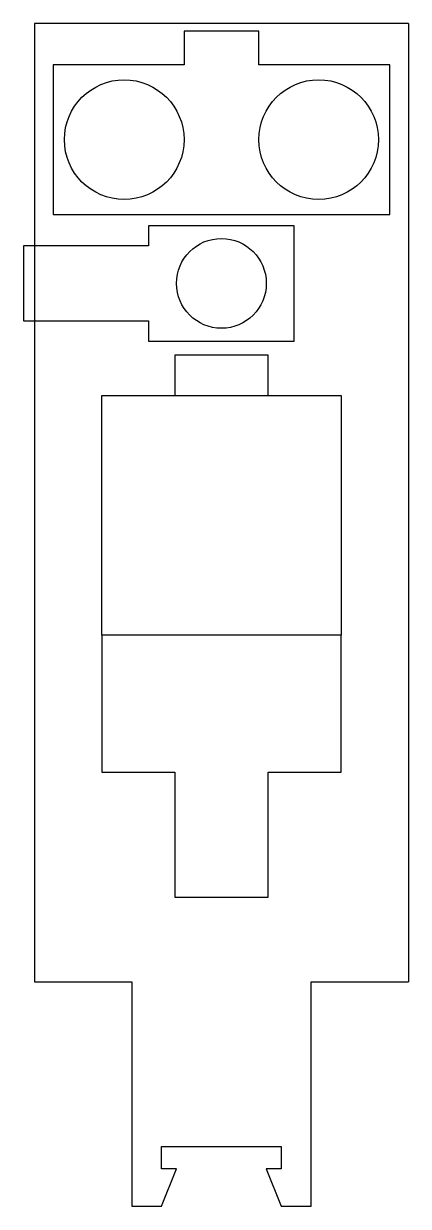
# Model space of a CAD drawing. Header units: millimetres. Extents: x 7 to 59, y -68 to 90.
import ezdxf

# ---------------------------------------------------------------- set-up
doc = ezdxf.new("R2010")
doc.units = ezdxf.units.MM
doc.layers.add('Corte exterior', color=1, linetype='Continuous', true_color=0xff0000)
doc.layers.add('grabado linea medio', color=3, linetype='Continuous', true_color=0x00ff00)

msp = doc.modelspace()

# ---------------------------------------------------------------- linework, layer by layer
at = {"layer": 'Corte exterior'}
for p, q in [((8.75, 90.01), (8.75, -37.99)), ((58.75, 90.01), (8.75, 90.01)), ((58.75, 90.01), (58.75, -37.99)), ((17.75, 40.31), (49.75, 40.31)), ((17.75, 8.31), (17.75, 40.31)), ((49.75, 40.31), (49.75, 8.31)), ((49.75, 8.31), (17.75, 8.31)), ((8.75, -37.99), (21.75, -37.99)), ((21.75, -37.99), (21.75, -67.99)), ((45.75, -37.99), (58.75, -37.99)), ((45.75, -67.99), (45.75, -37.99)), ((25.75, -59.99), (41.75, -59.99)), ((25.75, -62.99), (25.75, -59.99)), ((41.75, -59.99), (41.75, -62.99)), ((27.75, -62.99), (25.75, -62.99)), ((25.75, -67.99), (27.75, -62.99)), ((39.75, -62.99), (41.75, -67.99)), ((41.75, -62.99), (39.75, -62.99)), ((21.75, -67.99), (25.75, -67.99)), ((41.75, -67.99), (45.75, -67.99))]:
    msp.add_line(p, q, dxfattribs=at)
for centre, radius in [((20.75, 74.51), 8), ((46.75, 74.51), 8), ((33.75, 55.31), 6)]:
    msp.add_circle(centre, radius, dxfattribs=at)
at = {"layer": 'grabado linea medio'}
for p, q in [((28.75, 89.01), (28.75, 84.51)), ((38.75, 89.01), (28.75, 89.01)), ((38.75, 84.51), (38.75, 89.01)), ((11.25, 84.51), (11.25, 64.51)), ((28.75, 84.51), (11.25, 84.51)), ((56.25, 84.51), (38.75, 84.51)), ((56.25, 64.51), (56.25, 84.51)), ((11.25, 64.51), (56.25, 64.51)), ((24, 63.01), (24, 60.31)), ((43.5, 63.01), (24, 63.01)), ((43.5, 47.61), (43.5, 63.01)), ((7.3, 60.31), (7.3, 50.31)), ((24, 60.31), (7.3, 60.31)), ((7.3, 50.31), (24, 50.31)), ((24, 50.31), (24, 47.61)), ((24, 47.61), (43.5, 47.61)), ((27.5, 45.71), (27.5, 40.31)), ((40, 45.71), (27.5, 45.71)), ((40, 40.31), (40, 45.71)), ((17.75, 8.31), (17.75, -9.99)), ((49.75, -9.99), (49.75, 8.31)), ((17.75, -9.99), (27.5, -9.99)), ((27.5, -9.99), (27.5, -26.69)), ((40, -9.99), (49.75, -9.99)), ((40, -26.69), (40, -9.99)), ((27.5, -26.69), (40, -26.69))]:
    msp.add_line(p, q, dxfattribs=at)

doc.saveas('drawing.dxf')
